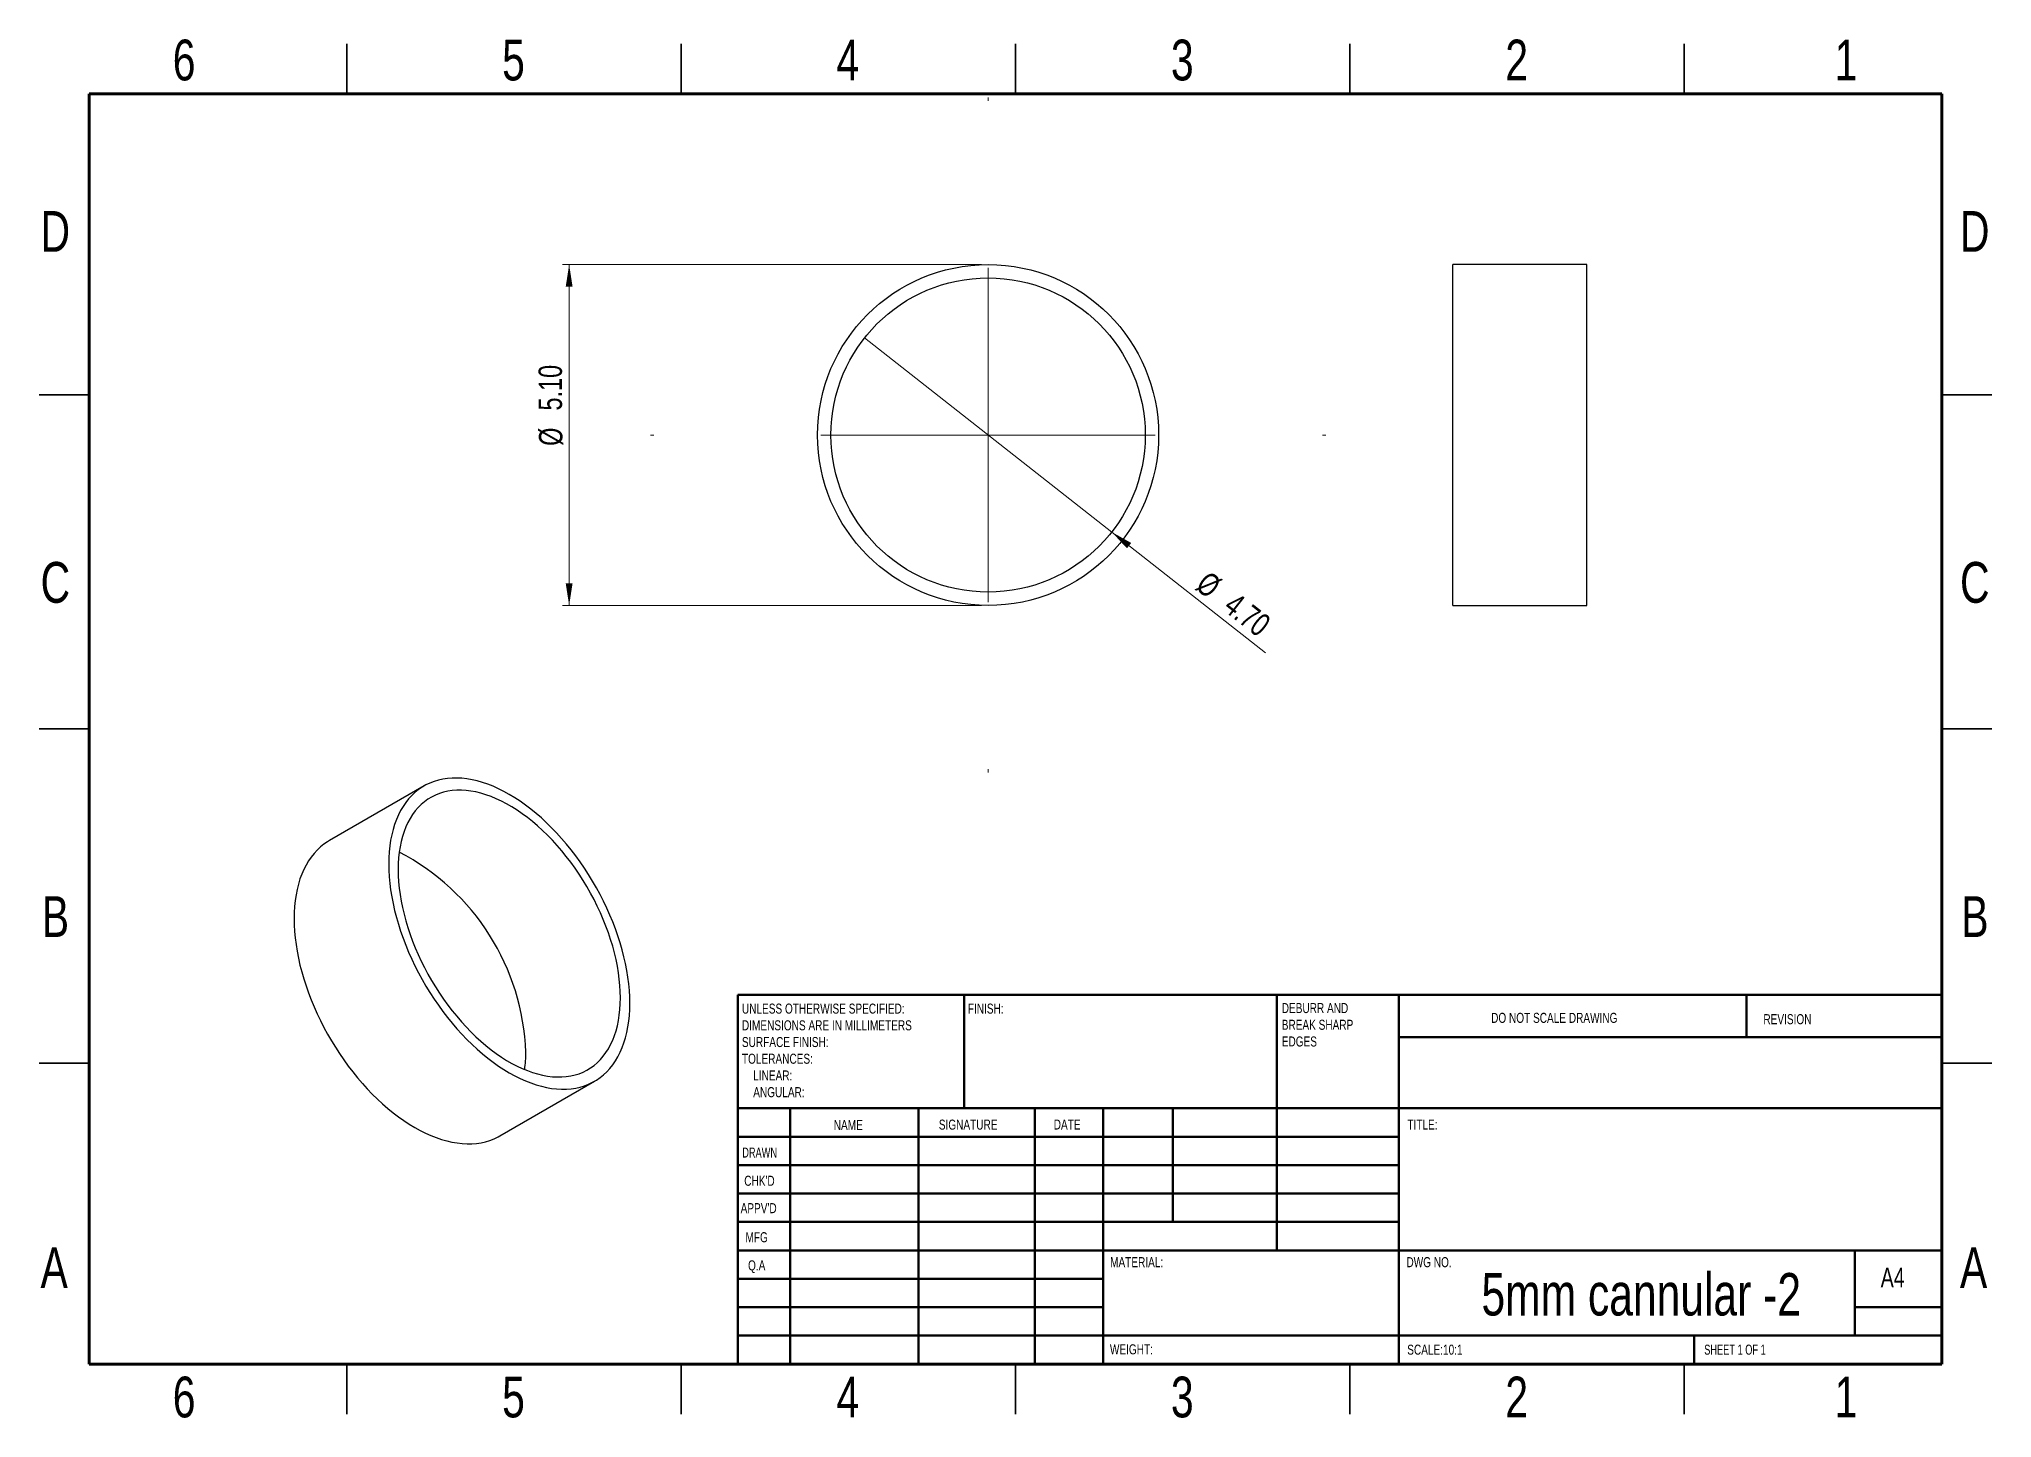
# Model space of a CAD drawing. Header units: millimetres. Extents: x 2 to 294, y 2 to 208.
import ezdxf

# ---------------------------------------------------------------- set-up
doc = ezdxf.new("R2010")
doc.units = ezdxf.units.MM
doc.styles.add('SLDTEXTSTYLE0', font='TXT', dxfattribs={"width": 0.75})
doc.styles.add('SLDTEXTSTYLE1', font='TXT', dxfattribs={"width": 0.686449})
doc.styles.add('SLDTEXTSTYLE2', font='TXT', dxfattribs={"width": 0.6875})
doc.dimstyles.new('SLDDIMSTYLE0', dxfattribs={"dimtxt": 3.5, "dimasz": 3.302, "dimexe": 0, "dimexo": 0.0625, "dimgap": 0.875, "dimtad": 1, "dimlfac": 0.1, "dimrnd": 1e-09, "dimzin": 4, "dimdsep": 46, "dimtxsty": 'SLDTEXTSTYLE0', "dimsah": 1, "dimcen": 0.09, "dimadec": 0, "dimazin": 1, "dimtfac": 1, "dimtofl": 0, "dimtmove": 0, "dimatfit": 3, "dimfxl": 0, "dimfrac": 2, "dimtolj": 1, "dimtzin": 12, "dimarcsym": 0})
doc.dimstyles.new('SLDDIMSTYLE1', dxfattribs={"dimtxt": 3.5, "dimasz": 3.302, "dimexe": 0, "dimexo": 0.0625, "dimgap": 0.875, "dimtad": 1, "dimlfac": 0.1, "dimrnd": 1e-09, "dimzin": 4, "dimdsep": 46, "dimtxsty": 'SLDTEXTSTYLE0', "dimblk1": 'NONE', "dimsah": 1, "dimcen": 0, "dimadec": 0, "dimazin": 1, "dimtfac": 1, "dimtmove": 0, "dimatfit": 3, "dimldrblk": 'NONE', "dimfxl": 0, "dimfrac": 2, "dimtolj": 1, "dimtzin": 12, "dimarcsym": 0})

# ---------------------------------------------------------------- blocks, each defined once
blk = doc.blocks.new('SW_NOTE_0')
at = {"color": 0, "linetype": 'Continuous', "lineweight": 0, "char_height": 1.5, "attachment_point": 1, "style": 'SLDTEXTSTYLE0'}
for s, insert in [('UNLESS OTHERWISE SPECIFIED:', (0, 1.93)), ('DIMENSIONS ARE IN MILLIMETERS', (0, -0.57)), ('TOLERANCES:', (0, -5.57)), ('SURFACE FINISH:', (0, -3.07)), ('LINEAR:', (1.69, -8.07)), ('ANGULAR:', (1.69, -10.57))]:
    blk.add_mtext(s, dxfattribs=dict(at, insert=insert))
blk = doc.blocks.new('SW_NOTE_0_1')
at = {"color": 0, "linetype": 'Continuous', "lineweight": 0, "char_height": 1.5, "attachment_point": 1, "style": 'SLDTEXTSTYLE0'}
for s, insert in [('DEBURR AND', (0, 1.93)), ('BREAK SHARP', (0, -0.57)), ('EDGES', (0, -3.07))]:
    blk.add_mtext(s, dxfattribs=dict(at, insert=insert))
blk = doc.blocks.new('_D')
at = {"color": 7, "linetype": 'Continuous', "lineweight": 0}
for p, q in [((143.4, 174.47), (80.76, 174.47)), ((81.76, 174.47), (81.76, 123.47)), ((143.4, 123.47), (80.76, 123.47))]:
    blk.add_line(p, q, dxfattribs=at)
at = {"color": 7, "linetype": 'Continuous', "lineweight": 18}
for points in [[(81.76, 174.47), (81.25, 171.17), (82.27, 171.17)], [(81.76, 123.47), (82.27, 126.77), (81.25, 126.77)]]:
    blk.add_solid(points, dxfattribs=at)
at = {"color": 7, "linetype": 'Continuous', "lineweight": 18, "char_height": 3.5, "attachment_point": 1, "rotation": 90, "style": 'SLDTEXTSTYLE0'}
for s, insert in [('5.10', (77.19, 152.63)), ('%%c', (77.25, 147.35))]:
    blk.add_mtext(s, dxfattribs=dict(at, insert=insert))
blk = doc.blocks.new('_D_1')
at = {"color": 7, "linetype": 'Continuous', "lineweight": 0}
for q in [(125.92, 163.49), (185.87, 116.41)]:
    blk.add_line((162.89, 134.46), q, dxfattribs=at)
at = {"color": 7, "linetype": 'Continuous', "lineweight": 18}
blk.add_solid([(162.89, 134.46), (165.17, 132.02), (165.8, 132.82)], dxfattribs=at)
at = {"color": 7, "linetype": 'Continuous', "lineweight": 18, "char_height": 3.5, "attachment_point": 1, "rotation": 321.8598, "style": 'SLDTEXTSTYLE0'}
for s, insert in [('%%c', (177.39, 128.8)), ('4.70', (181.57, 125.59))]:
    blk.add_mtext(s, dxfattribs=dict(at, insert=insert))
blk = doc.blocks.new('_None')
blk = doc.blocks.new('SW_CENTERMARKSYMBOL_0')
at = {"color": 0, "linetype": 'Continuous', "lineweight": 18}
for p, q in [((0, 50), (0, 50.5)), ((0, 0), (0, 25)), ((-50, 0), (-50.5, 0)), ((0, 0), (-25, 0)), ((0, 0), (0, -25)), ((0, 0), (25, 0)), ((50, 0), (50.5, 0)), ((0, -50), (0, -50.5))]:
    blk.add_line(p, q, dxfattribs=at)

msp = doc.modelspace()

# ---------------------------------------------------------------- linework, layer by layer
at = {"color": 7, "linetype": 'Continuous', "lineweight": 35}
for p, q in [((48.5, 200), (48.5, 207.5)), ((98.5, 200), (98.5, 207.5)), ((148.5, 207.5), (148.5, 200)), ((148.5, 200), (148.5, 207.5)), ((198.5, 200), (198.5, 207.5)), ((248.5, 200), (248.5, 207.5)), ((10, 155), (2.5, 155)), ((287, 155), (294.5, 155)), ((2.5, 105), (10, 105)), ((10, 105), (2.5, 105)), ((294.5, 105), (287, 105)), ((287, 105), (294.5, 105)), ((10, 55), (2.5, 55)), ((287, 55), (294.5, 55)), ((48.5, 10), (48.5, 2.5)), ((98.5, 10), (98.5, 2.5)), ((148.5, 2.5), (148.5, 10)), ((148.5, 10), (148.5, 2.5)), ((198.5, 10), (198.5, 2.5)), ((248.5, 10), (248.5, 2.5))]:
    msp.add_line(p, q, dxfattribs=at)
at = {"color": 7, "linetype": 'Continuous', "lineweight": 70}
for p, q in [((10, 10), (10, 200)), ((10, 200), (287, 200)), ((287, 200), (287, 10)), ((287, 10), (10, 10))]:
    msp.add_line(p, q, dxfattribs=at)
at = {"color": 7, "linetype": 'Continuous', "lineweight": 25}
for p, q in [((233.916, 174.472), (213.916, 174.472)), ((213.916, 148.972), (213.916, 174.472)), ((233.916, 148.972), (233.916, 174.472)), ((213.916, 123.472), (213.916, 148.972)), ((233.916, 123.472), (233.916, 148.972)), ((213.916, 123.472), (233.916, 123.472)), ((60.058, 96.47), (45.915, 88.306)), ((71.413, 44.138), (85.555, 52.302))]:
    msp.add_line(p, q, dxfattribs=at)
at = {"color": 7, "linetype": 'Continuous', "lineweight": 50}
for p, q in [((107, 65.25), (287, 65.25)), ((107, 65.25), (107, 10)), ((140.8, 48.25), (140.8, 65.25)), ((187.6, 65.25), (187.6, 27)), ((205.8, 65.25), (205.8, 10)), ((257.8, 58.875), (257.8, 65.25)), ((287, 58.875), (205.8, 58.875)), ((287, 48.25), (107, 48.25)), ((114.8, 48.25), (114.8, 10)), ((133.991, 48.25), (133.991, 10)), ((151.399, 48.25), (151.399, 10)), ((161.6, 10), (161.6, 48.25)), ((172, 31.25), (172, 48.25)), ((205.8, 44), (107, 44)), ((205.8, 39.75), (107, 39.75)), ((205.8, 35.5), (107, 35.5)), ((205.8, 31.25), (107, 31.25)), ((161.6, 27), (107, 27)), ((161.6, 27), (287, 27)), ((274, 14.25), (274, 27)), ((161.6, 22.75), (107, 22.75)), ((161.6, 18.5), (107, 18.5)), ((287, 18.5), (274, 18.5)), ((107, 14.25), (287, 14.25)), ((250, 10), (250, 14.25))]:
    msp.add_line(p, q, dxfattribs=at)
at = {"color": 7, "linetype": 'Continuous', "lineweight": 25, "flags": 128}
for points in [[(90.838, 63.977), (90.82, 64.921), (90.765, 65.885), (90.675, 66.866), (90.548, 67.862), (90.386, 68.871), (90.188, 69.891), (89.955, 70.921), (89.688, 71.957), (89.387, 72.998), (89.052, 74.042), (88.685, 75.086), (88.285, 76.13), (87.855, 77.169), (87.394, 78.203), (86.904, 79.23), (86.385, 80.247), (85.839, 81.251), (85.267, 82.242), (84.67, 83.218), (84.049, 84.175), (83.405, 85.113), (82.74, 86.029), (82.055, 86.922), (81.351, 87.789), (80.63, 88.629), (79.893, 89.441), (79.142, 90.223), (78.378, 90.972), (77.603, 91.688), (76.819, 92.369), (76.026, 93.015), (75.227, 93.622), (74.423, 94.191), (73.615, 94.72), (72.807, 95.208), (71.998, 95.654), (71.19, 96.057), (70.386, 96.417), (69.587, 96.732), (68.794, 97.002), (68.01, 97.227), (67.235, 97.405), (66.471, 97.538), (65.72, 97.623), (64.983, 97.662), (64.262, 97.654), (63.558, 97.599), (62.873, 97.498), (62.208, 97.35), (61.564, 97.155), (60.943, 96.915), (60.346, 96.629), (59.774, 96.299), (59.228, 95.924), (58.709, 95.506), (58.219, 95.046), (57.758, 94.544), (57.328, 94.001), (56.928, 93.419), (56.561, 92.799), (56.226, 92.141), (55.925, 91.448), (55.658, 90.72), (55.425, 89.959), (55.227, 89.167), (55.065, 88.346), (54.938, 87.496), (54.848, 86.62), (54.793, 85.719), (54.775, 84.795), (54.793, 83.851), (54.848, 82.887), (54.938, 81.906), (55.065, 80.91), (55.227, 79.901), (55.425, 78.881), (55.658, 77.851), (55.925, 76.815), (56.226, 75.774), (56.561, 74.73), (56.928, 73.685), (57.328, 72.642), (57.758, 71.603), (58.219, 70.568), (58.709, 69.542), (59.228, 68.525), (59.774, 67.521), (60.346, 66.53), (60.943, 65.554), (61.564, 64.597), (62.208, 63.659), (62.873, 62.743), (63.558, 61.85), (64.262, 60.983), (64.983, 60.143), (65.72, 59.331), (66.471, 58.549), (67.235, 57.8), (68.01, 57.084), (68.794, 56.402), (69.587, 55.757), (70.386, 55.15), (71.19, 54.581), (71.998, 54.052), (72.807, 53.564), (73.615, 53.118), (74.423, 52.715), (75.227, 52.355), (76.026, 52.04), (76.819, 51.77), (77.603, 51.545), (78.378, 51.367), (79.142, 51.234), (79.893, 51.149), (80.63, 51.11), (81.351, 51.118), (82.055, 51.173), (82.74, 51.274), (83.405, 51.422), (84.049, 51.617), (84.67, 51.857), (85.267, 52.143), (85.839, 52.473), (86.385, 52.848), (86.904, 53.266), (87.394, 53.726), (87.855, 54.228), (88.285, 54.771), (88.685, 55.353), (89.052, 55.973), (89.387, 56.631), (89.688, 57.324), (89.955, 58.052), (90.188, 58.813), (90.386, 59.604), (90.548, 60.426), (90.675, 61.276), (90.765, 62.152), (90.82, 63.053), (90.838, 63.977)], [(89.424, 64.793), (89.405, 65.703), (89.35, 66.632), (89.259, 67.578), (89.132, 68.539), (88.969, 69.513), (88.77, 70.498), (88.536, 71.491), (88.268, 72.491), (87.966, 73.494), (87.63, 74.5), (87.262, 75.505), (86.862, 76.508), (86.431, 77.507), (85.97, 78.498), (85.48, 79.48), (84.962, 80.452), (84.418, 81.409), (83.848, 82.352), (83.254, 83.277), (82.637, 84.182), (81.998, 85.066), (81.339, 85.926), (80.661, 86.761), (79.966, 87.569), (79.255, 88.348), (78.531, 89.096), (77.793, 89.812), (77.045, 90.494), (76.287, 91.14), (75.521, 91.75), (74.75, 92.321), (73.974, 92.853), (73.196, 93.345), (72.417, 93.794), (71.639, 94.201), (70.863, 94.565), (70.092, 94.884), (69.326, 95.158), (68.568, 95.387), (67.82, 95.569), (67.082, 95.705), (66.358, 95.794), (65.647, 95.835), (64.952, 95.83), (64.274, 95.778), (63.615, 95.678), (62.976, 95.532), (62.359, 95.339), (61.765, 95.1), (61.195, 94.816), (60.651, 94.486), (60.133, 94.113), (59.643, 93.696), (59.182, 93.237), (58.751, 92.736), (58.351, 92.195), (57.983, 91.615), (57.647, 90.997), (57.345, 90.342), (57.077, 89.652), (56.843, 88.929), (56.644, 88.174), (56.481, 87.388), (56.354, 86.574), (56.263, 85.733), (56.208, 84.868), (56.189, 83.979), (56.208, 83.069), (56.263, 82.14), (56.354, 81.194), (56.481, 80.233), (56.644, 79.259), (56.843, 78.274), (57.077, 77.281), (57.345, 76.281), (57.647, 75.278), (57.983, 74.272), (58.351, 73.267), (58.751, 72.264), (59.182, 71.265), (59.643, 70.274), (60.133, 69.292), (60.651, 68.32), (61.195, 67.363), (61.765, 66.42), (62.359, 65.495), (62.976, 64.59), (63.615, 63.706), (64.274, 62.846), (64.952, 62.011), (65.647, 61.203), (66.358, 60.424), (67.082, 59.676), (67.82, 58.96), (68.568, 58.278), (69.326, 57.632), (70.092, 57.022), (70.863, 56.451), (71.639, 55.919), (72.417, 55.427), (73.196, 54.978), (73.974, 54.571), (74.75, 54.207), (75.521, 53.888), (76.287, 53.614), (77.045, 53.385), (77.793, 53.203), (78.531, 53.067), (79.255, 52.978), (79.966, 52.937), (80.661, 52.942), (81.339, 52.994), (81.998, 53.094), (82.637, 53.24), (83.254, 53.433), (83.848, 53.672), (84.418, 53.956), (84.962, 54.286), (85.48, 54.659), (85.97, 55.076), (86.431, 55.535), (86.862, 56.036), (87.262, 56.577), (87.63, 57.157), (87.966, 57.775), (88.268, 58.43), (88.536, 59.12), (88.77, 59.843), (88.969, 60.598), (89.132, 61.383), (89.259, 62.198), (89.35, 63.038), (89.405, 63.904), (89.424, 64.793)], [(45.915, 88.306), (45.631, 88.135), (45.086, 87.76), (44.567, 87.342), (44.077, 86.882), (43.616, 86.38), (43.185, 85.837), (42.786, 85.255), (42.419, 84.635), (42.084, 83.977), (41.783, 83.284), (41.516, 82.556), (41.283, 81.795), (41.085, 81.003), (40.923, 80.182), (40.796, 79.332), (40.706, 78.456), (40.651, 77.555), (40.633, 76.631), (40.651, 75.686), (40.706, 74.723), (40.796, 73.742), (40.923, 72.746), (41.085, 71.737), (41.283, 70.717), (41.516, 69.687), (41.783, 68.651), (42.084, 67.61), (42.419, 66.566), (42.786, 65.521), (43.185, 64.478), (43.616, 63.438), (44.077, 62.404), (44.567, 61.378), (45.086, 60.361), (45.631, 59.356), (46.204, 58.365), (46.801, 57.39), (47.422, 56.433), (48.066, 55.495), (48.731, 54.579), (49.416, 53.686), (50.12, 52.819), (50.841, 51.978), (51.578, 51.167), (52.329, 50.385), (53.092, 49.636), (53.867, 48.92), (54.652, 48.238), (55.445, 47.593), (56.244, 46.986), (57.048, 46.417), (57.855, 45.888), (58.664, 45.4), (59.473, 44.954), (60.281, 44.551), (61.085, 44.191), (61.884, 43.876), (62.677, 43.606), (63.461, 43.381), (64.236, 43.203), (65, 43.07), (65.751, 42.985), (66.488, 42.946), (67.209, 42.954), (67.913, 43.009), (68.598, 43.11), (69.263, 43.258), (69.907, 43.453), (70.528, 43.693), (71.125, 43.979), (71.413, 44.138)]]:
    msp.add_lwpolyline(points, dxfattribs=at)
at = {"color": 7, "linetype": 'Continuous', "lineweight": 25}
for radius in [25.5, 23.5]:
    msp.add_circle((144.404, 148.972), radius, dxfattribs=at)
for centre, radius, start, end in [((40.232, 55.412), 35.071, 1.98826, 62.63607), ((55.412, 56.582), 19.87, 352.67485, 0.13503)]:
    msp.add_arc(centre, radius, start, end, dxfattribs=at)

# ---------------------------------------------------------------- block references
at = {"color": 7, "linetype": 'Continuous', "lineweight": 0}
for name, p in [('SW_CENTERMARKSYMBOL_0', (144.404, 148.972)), ('SW_NOTE_0', (107.594, 61.987)), ('SW_NOTE_0_1', (188.309, 62.069))]:
    msp.add_blockref(name, p, dxfattribs=at)

# ---------------------------------------------------------------- texts
for s, insert, char_height, attachment_point, style in [('6', (24.189, 208.114), 6.096, 2, 'SLDTEXTSTYLE0'), ('5', (73.439, 208.114), 6.096, 2, 'SLDTEXTSTYLE0'), ('4', (123.439, 208.114), 6.096, 2, 'SLDTEXTSTYLE0'), ('3', (173.439, 208.114), 6.096, 2, 'SLDTEXTSTYLE0'), ('2', (223.439, 208.114), 6.096, 2, 'SLDTEXTSTYLE0'), ('1', (272.689, 208.114), 6.096, 2, 'SLDTEXTSTYLE0'), ('D', (4.93, 182.476), 6.096, 2, 'SLDTEXTSTYLE0'), ('D', (291.93, 182.476), 6.096, 2, 'SLDTEXTSTYLE0'), ('C', (4.937, 129.976), 6.096, 2, 'SLDTEXTSTYLE0'), ('C', (291.937, 129.976), 6.096, 2, 'SLDTEXTSTYLE0'), ('B', (4.953, 79.976), 6.096, 2, 'SLDTEXTSTYLE0'), ('B', (291.953, 79.976), 6.096, 2, 'SLDTEXTSTYLE0'), ('FINISH:', (141.371, 63.919), 1.5, 1, 'SLDTEXTSTYLE0'), ('DO NOT SCALE DRAWING', (219.615, 62.533), 1.5, 1, 'SLDTEXTSTYLE0'), ('REVISION', (260.328, 62.335), 1.5, 1, 'SLDTEXTSTYLE0'), ('NAME', (121.322, 46.501), 1.5, 1, 'SLDTEXTSTYLE0'), ('SIGNATURE', (137.034, 46.562), 1.5, 1, 'SLDTEXTSTYLE0'), ('DATE', (154.215, 46.576), 1.5, 1, 'SLDTEXTSTYLE0'), ('TITLE:', (207.09, 46.576), 1.5, 1, 'SLDTEXTSTYLE0'), ('DRAWN', (107.643, 42.385), 1.5, 1, 'SLDTEXTSTYLE1'), ("CHK'D", (107.939, 38.162), 1.5, 1, 'SLDTEXTSTYLE0'), ("APPV'D", (107.402, 34.066), 1.5, 1, 'SLDTEXTSTYLE0'), ('MFG', (108.124, 29.716), 1.5, 1, 'SLDTEXTSTYLE0'), ('A', (4.757, 27.476), 6.096, 2, 'SLDTEXTSTYLE0'), ('A', (291.757, 27.476), 6.096, 2, 'SLDTEXTSTYLE0'), ('Q.A', (108.509, 25.505), 1.5, 1, 'SLDTEXTSTYLE0'), ('MATERIAL:', (162.646, 25.986), 1.5, 1, 'SLDTEXTSTYLE0'), ('DWG NO.', (206.953, 25.986), 1.5, 1, 'SLDTEXTSTYLE0'), ('5mm cannular -2', (242.064, 23.607), 6.35, 2, 'SLDTEXTSTYLE0'), ('A4', (277.871, 24.406), 2.9104, 1, 'SLDTEXTSTYLE0'), ('WEIGHT:', (162.618, 12.949), 1.4986, 1, 'SLDTEXTSTYLE0'), ('SCALE:10:1', (207.074, 12.9), 1.5, 1, 'SLDTEXTSTYLE0'), ('SHEET 1 OF 1', (251.478, 12.9), 1.5, 1, 'SLDTEXTSTYLE2'), ('6', (24.189, 8.114), 6.096, 2, 'SLDTEXTSTYLE0'), ('5', (73.439, 8.114), 6.096, 2, 'SLDTEXTSTYLE0'), ('4', (123.439, 8.114), 6.096, 2, 'SLDTEXTSTYLE0'), ('3', (173.439, 8.114), 6.096, 2, 'SLDTEXTSTYLE0'), ('2', (223.439, 8.114), 6.096, 2, 'SLDTEXTSTYLE0'), ('1', (272.689, 8.114), 6.096, 2, 'SLDTEXTSTYLE0')]:
    msp.add_mtext(s, dxfattribs=dict(at, insert=insert, char_height=char_height, attachment_point=attachment_point, style=style))

# ---------------------------------------------------------------- dimensions: what is measured, and where the dimension line sits
at = {"color": 7, "linetype": 'Continuous', "lineweight": 18}
dim = msp.add_linear_dim(base=(81.758, 123.472), p1=(144.404, 174.472), p2=(144.404, 123.472), angle=90, text='%%c<>', dimstyle='SLDDIMSTYLE0', dxfattribs=at)
dim.commit()
dim.dimension.update_dxf_attribs({"geometry": '_D', "text_midpoint": (81.758, 154.514), "dimtype": 160})
dim = msp.add_diameter_dim_2p(p1=(125.921, 163.486), p2=(162.887, 134.459), dimstyle='SLDDIMSTYLE1', dxfattribs=at)
dim.commit()
dim.dimension.update_dxf_attribs({"geometry": '_D_1', "text_midpoint": (180.305, 120.782), "dimtype": 163})

doc.saveas('drawing.dxf')
